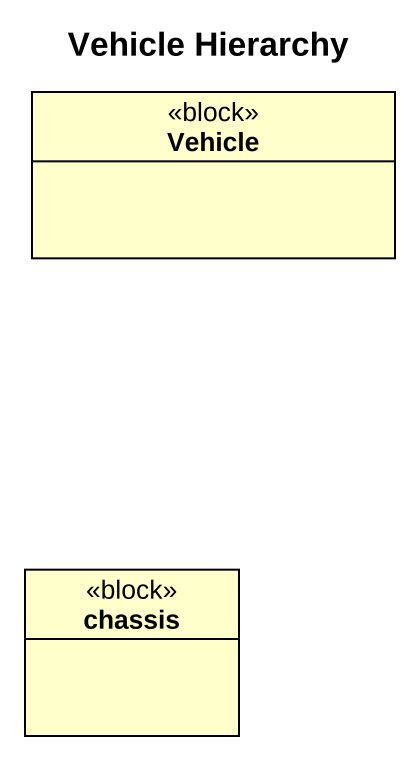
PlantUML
@startuml
title Vehicle Hierarchy
hide circle
hide empty members
class Vehicle <<block>>
class chassis <<block>>
@enduml
